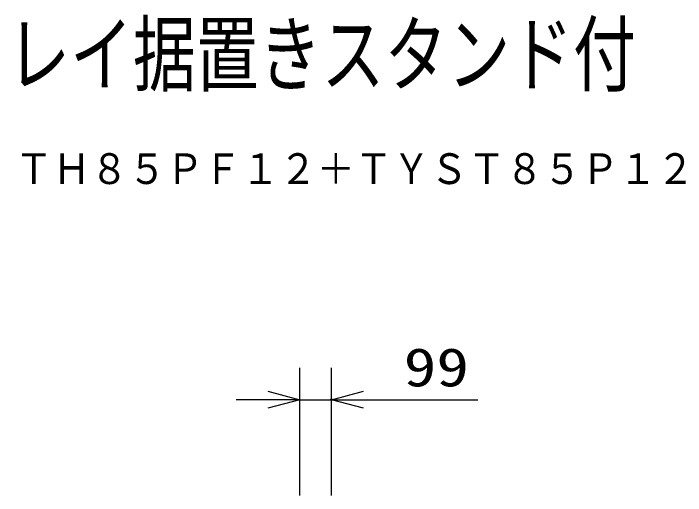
# Model space of a CAD drawing. Units: millimetres, scale not verified. Extents: x -63 to 63, y -57 to 57.
# Drawn here: x 20 to 62.08, y 27.21 to 57.39 of the extents above; entities that cross this region are included whole.
import ezdxf
from ezdxf.enums import TextEntityAlignment as Align

# ---------------------------------------------------------------- set-up
doc = ezdxf.new("R2010")
doc.units = ezdxf.units.MM
doc.header["$LTSCALE"] = 0.190236
doc.header["$PDMODE"] = 32
doc.header["$PDSIZE"] = 0.0951
for name, color, linetype in [('0-0_MOJI1', 2, 'Continuous'), ('0-1_TOUROKU', 1, 'Continuous'), ('0-4_SUNPO', 3, 'Continuous'), ('0-5_Defpoints', 7, 'Continuous')]:
    doc.layers.add(name, color=color, linetype=linetype)
doc.styles.add('ＭＳ ゴシック', font='')
doc.styles.get('ＭＳ ゴシック').set_extended_font_data('MS Gothic')

# ---------------------------------------------------------------- blocks, each defined once
blk = doc.blocks.new('_OPEN30')
at = {"layer": '0-4_SUNPO', "color": 7}
blk.add_line((0, 0), (-1, 0), dxfattribs=at)
blk.add_lwpolyline([(-1, 0.26795), (0, 0), (-1, -0.26795)], dxfattribs=at)

msp = doc.modelspace()

# ---------------------------------------------------------------- linework, layer by layer
at = {"layer": '0-4_SUNPO'}
for p, q in [((37.9392, 27.2065), (37.9392, 35.2066)), ((39.9192, 27.2065), (39.9192, 35.2066)), ((35.9392, 33.2066), (33.9392, 33.2066)), ((37.9392, 33.2066), (39.9192, 33.2066)), ((41.9192, 33.2066), (49.0859, 33.2066))]:
    msp.add_line(p, q, dxfattribs=at)
at = {"layer": '0-5_Defpoints'}
msp.add_point((39.9192, 33.2066), dxfattribs=at)

# ---------------------------------------------------------------- block references
at = {"layer": '0-4_SUNPO', "xscale": 2, "yscale": 2}
msp.add_blockref('_OPEN30', (37.9392, 33.2066), dxfattribs=at)
at = {"layer": '0-4_SUNPO', "xscale": 2, "yscale": 2, "rotation": 180}
msp.add_blockref('_OPEN30', (39.9192, 33.2066), dxfattribs=at)

# ---------------------------------------------------------------- texts
at = {"layer": '0-0_MOJI1', "style": 'ＭＳ ゴシック', "width": 0.75}
msp.add_text('ハイビジョンプラズマディスプレイ据置きスタンド付', height=3.848, dxfattribs=at).set_placement((-35.5001, 51.7599), align=Align.BOTTOM_LEFT)
at = {"layer": '0-1_TOUROKU', "style": 'ＭＳ ゴシック', "width": 0.9}
msp.add_text('ＴＨ８５ＰＦ１２＋ＴＹＳＴ８５Ｐ１２', height=1.925, dxfattribs=at).set_placement((20.1, 46.13), align=Align.BOTTOM_LEFT)
at = {"layer": '0-4_SUNPO', "style": 'ＭＳ ゴシック', "width": 1.25}
msp.add_text('99', height=2.406, dxfattribs=at).set_placement((44.4356, 33.3161), align=Align.BOTTOM_LEFT)

doc.saveas('drawing.dxf')
